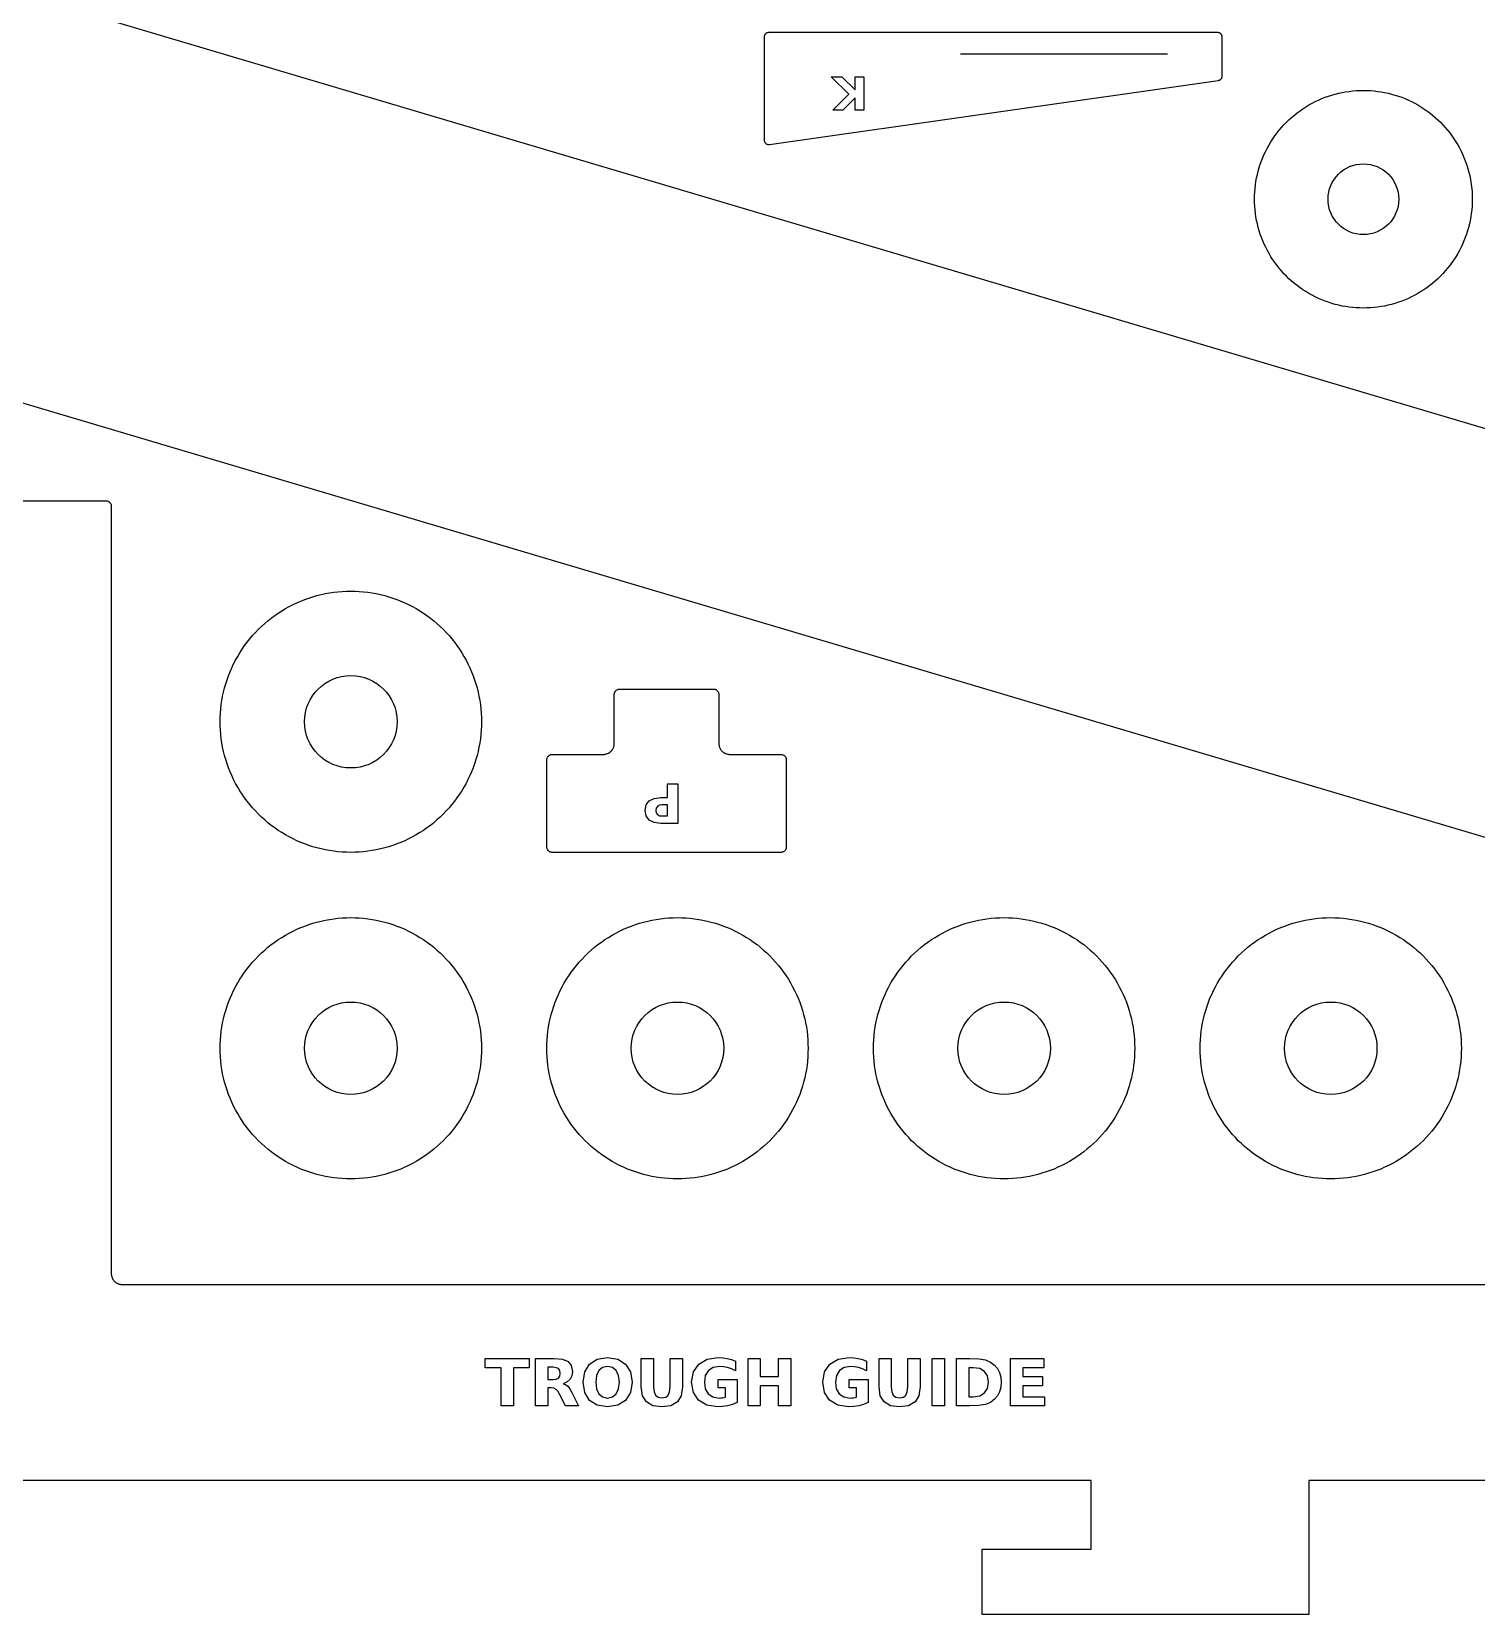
# Model space of a CAD drawing. Header units: millimetres. Extents: x 25 to 875, y 25 to 565.
# Drawn here: x 157.7 to 290.4, y 235 to 380.4 of the extents above; entities that cross this region are included whole.
import ezdxf

# ---------------------------------------------------------------- set-up
doc = ezdxf.new("R2010")
doc.units = ezdxf.units.MM
doc.layers.add('CUT', color=1, linetype='Continuous')
doc.layers.add('ENGRAVE', color=5, linetype='Continuous')

msp = doc.modelspace()

# ---------------------------------------------------------------- linework, layer by layer
at = {"layer": 'CUT'}
for points in [[(382.42, 316.84), (89.04, 403.96)], [(52.04, 380.43), (52.13, 379.97), (52.27, 379.51), (52.44, 379.07), (52.66, 378.65), (52.92, 378.25), (53.21, 377.88), (53.54, 377.53), (53.89, 377.22), (54.28, 376.94), (54.69, 376.71), (55.12, 376.51), (55.57, 376.35), (364.79, 284.52)], [(25.5, 337.3), (164.5, 337.3), (164.55, 337.3), (164.6, 337.29), (164.65, 337.28), (164.69, 337.26), (164.74, 337.24), (164.78, 337.22), (164.82, 337.19), (164.85, 337.15), (164.89, 337.12), (164.92, 337.08), (164.94, 337.04), (164.96, 336.99), (164.98, 336.95), (164.99, 336.9), (165, 336.85), (165, 336.8), (165, 266.31), (165, 266.29), (165, 266.21), (165.01, 266.19), (165.02, 266.12), (165.02, 266.09), (165.04, 266.02), (165.05, 266), (165.07, 265.93), (165.08, 265.91), (165.11, 265.84), (165.12, 265.82), (165.16, 265.75), (165.18, 265.73), (165.22, 265.68), (165.24, 265.66), (165.28, 265.6), (165.3, 265.58), (165.36, 265.54), (165.38, 265.52), (165.43, 265.48), (165.45, 265.46), (165.52, 265.42), (165.54, 265.41), (165.61, 265.38), (165.63, 265.37), (165.7, 265.35), (165.72, 265.34), (165.79, 265.32), (165.82, 265.32), (165.89, 265.31), (165.91, 265.3), (165.99, 265.3), (166.01, 265.3), (474.5, 265.3)], [(425, 247.3), (275, 247.3), (275, 241), (275, 235), (245, 235), (245, 241), (255, 241), (255, 247.3), (85, 247.3)]]:
    msp.add_lwpolyline(points, dxfattribs=at)
for points in [[(266.6, 380.34), (266.64, 380.34), (266.68, 380.33), (266.72, 380.32), (266.75, 380.31), (266.79, 380.29), (266.82, 380.27), (266.85, 380.25), (266.88, 380.22), (266.91, 380.19), (266.93, 380.16), (266.95, 380.13), (266.97, 380.09), (266.98, 380.05), (266.99, 380.02), (267, 379.98), (267, 379.94), (267, 376.29), (267, 376.25), (266.99, 376.21), (266.98, 376.17), (266.97, 376.14), (266.96, 376.1), (266.94, 376.07), (266.91, 376.04), (266.89, 376.01), (266.86, 375.98), (266.83, 375.96), (266.8, 375.94), (266.77, 375.92), (266.73, 375.91), (266.69, 375.9), (266.66, 375.89), (225.46, 370), (225.42, 370), (225.38, 370), (225.34, 370), (225.3, 370.01), (225.26, 370.03), (225.22, 370.04), (225.19, 370.06), (225.15, 370.08), (225.12, 370.11), (225.1, 370.14), (225.07, 370.17), (225.05, 370.21), (225.03, 370.24), (225.02, 370.28), (225.01, 370.32), (225, 370.36), (225, 370.4), (225, 379.94), (225, 379.98), (225.01, 380.02), (225.02, 380.05), (225.03, 380.09), (225.05, 380.13), (225.07, 380.16), (225.09, 380.19), (225.12, 380.22), (225.15, 380.25), (225.18, 380.27), (225.21, 380.29), (225.25, 380.31), (225.28, 380.32), (225.32, 380.33), (225.36, 380.34), (225.4, 380.34), (266.6, 380.34)], [(290, 365), (289.99, 364.67), (289.98, 364.35), (289.95, 364.02), (289.91, 363.69), (289.87, 363.37), (289.81, 363.05), (289.74, 362.73), (289.66, 362.41), (289.57, 362.1), (289.47, 361.79), (289.36, 361.48), (289.24, 361.17), (289.11, 360.87), (288.97, 360.58), (288.82, 360.29), (288.66, 360), (288.49, 359.72), (288.31, 359.44), (288.13, 359.18), (287.93, 358.91), (287.73, 358.66), (287.52, 358.41), (287.3, 358.16), (287.07, 357.93), (286.84, 357.7), (286.59, 357.48), (286.34, 357.27), (286.09, 357.07), (285.82, 356.87), (285.56, 356.69), (285.28, 356.51), (285, 356.34), (284.71, 356.18), (284.42, 356.03), (284.13, 355.89), (283.83, 355.76), (283.52, 355.64), (283.21, 355.53), (282.9, 355.43), (282.59, 355.34), (282.27, 355.26), (281.95, 355.19), (281.63, 355.13), (281.31, 355.09), (280.98, 355.05), (280.65, 355.02), (280.33, 355.01), (280, 355), (279.67, 355.01), (279.35, 355.02), (279.02, 355.05), (278.69, 355.09), (278.37, 355.13), (278.05, 355.19), (277.73, 355.26), (277.41, 355.34), (277.1, 355.43), (276.79, 355.53), (276.48, 355.64), (276.17, 355.76), (275.87, 355.89), (275.58, 356.03), (275.29, 356.18), (275, 356.34), (274.72, 356.51), (274.44, 356.69), (274.18, 356.87), (273.91, 357.07), (273.66, 357.27), (273.41, 357.48), (273.16, 357.7), (272.93, 357.93), (272.7, 358.16), (272.48, 358.41), (272.27, 358.66), (272.07, 358.91), (271.87, 359.18), (271.69, 359.44), (271.51, 359.72), (271.34, 360), (271.18, 360.29), (271.03, 360.58), (270.89, 360.87), (270.76, 361.17), (270.64, 361.48), (270.53, 361.79), (270.43, 362.1), (270.34, 362.41), (270.26, 362.73), (270.19, 363.05), (270.13, 363.37), (270.09, 363.69), (270.05, 364.02), (270.02, 364.35), (270.01, 364.67), (270, 365), (270.01, 365.33), (270.02, 365.65), (270.05, 365.98), (270.09, 366.31), (270.13, 366.63), (270.19, 366.95), (270.26, 367.27), (270.34, 367.59), (270.43, 367.9), (270.53, 368.21), (270.64, 368.52), (270.76, 368.83), (270.89, 369.13), (271.03, 369.42), (271.18, 369.71), (271.34, 370), (271.51, 370.28), (271.69, 370.56), (271.87, 370.82), (272.07, 371.09), (272.27, 371.34), (272.48, 371.59), (272.7, 371.84), (272.93, 372.07), (273.16, 372.3), (273.41, 372.52), (273.66, 372.73), (273.91, 372.93), (274.18, 373.13), (274.44, 373.31), (274.72, 373.49), (275, 373.66), (275.29, 373.82), (275.58, 373.97), (275.87, 374.11), (276.17, 374.24), (276.48, 374.36), (276.79, 374.47), (277.1, 374.57), (277.41, 374.66), (277.73, 374.74), (278.05, 374.81), (278.37, 374.87), (278.69, 374.91), (279.02, 374.95), (279.35, 374.98), (279.67, 374.99), (280, 375), (280.33, 374.99), (280.65, 374.98), (280.98, 374.95), (281.31, 374.91), (281.63, 374.87), (281.95, 374.81), (282.27, 374.74), (282.59, 374.66), (282.9, 374.57), (283.21, 374.47), (283.52, 374.36), (283.83, 374.24), (284.13, 374.11), (284.42, 373.97), (284.71, 373.82), (285, 373.66), (285.28, 373.49), (285.56, 373.31), (285.82, 373.13), (286.09, 372.93), (286.34, 372.73), (286.59, 372.52), (286.84, 372.3), (287.07, 372.07), (287.3, 371.84), (287.52, 371.59), (287.73, 371.34), (287.93, 371.09), (288.13, 370.82), (288.31, 370.56), (288.49, 370.28), (288.66, 370), (288.82, 369.71), (288.97, 369.42), (289.11, 369.13), (289.24, 368.83), (289.36, 368.52), (289.47, 368.21), (289.57, 367.9), (289.66, 367.59), (289.74, 367.27), (289.81, 366.95), (289.87, 366.63), (289.91, 366.31), (289.95, 365.98), (289.98, 365.65), (289.99, 365.33), (290, 365)], [(199, 317), (198.99, 316.61), (198.97, 316.22), (198.94, 315.82), (198.9, 315.43), (198.84, 315.05), (198.77, 314.66), (198.69, 314.28), (198.59, 313.89), (198.48, 313.52), (198.36, 313.14), (198.23, 312.77), (198.09, 312.41), (197.93, 312.05), (197.76, 311.69), (197.58, 311.34), (197.39, 311), (197.19, 310.66), (196.98, 310.33), (196.75, 310.01), (196.52, 309.69), (196.28, 309.39), (196.02, 309.09), (195.76, 308.8), (195.49, 308.51), (195.2, 308.24), (194.91, 307.98), (194.61, 307.72), (194.31, 307.48), (193.99, 307.25), (193.67, 307.02), (193.34, 306.81), (193, 306.61), (192.66, 306.42), (192.31, 306.24), (191.95, 306.07), (191.59, 305.91), (191.23, 305.77), (190.86, 305.64), (190.48, 305.52), (190.11, 305.41), (189.72, 305.31), (189.34, 305.23), (188.95, 305.16), (188.57, 305.1), (188.18, 305.06), (187.78, 305.03), (187.39, 305.01), (187, 305), (186.61, 305.01), (186.22, 305.03), (185.82, 305.06), (185.43, 305.1), (185.05, 305.16), (184.66, 305.23), (184.28, 305.31), (183.89, 305.41), (183.52, 305.52), (183.14, 305.64), (182.77, 305.77), (182.41, 305.91), (182.05, 306.07), (181.69, 306.24), (181.34, 306.42), (181, 306.61), (180.66, 306.81), (180.33, 307.02), (180.01, 307.25), (179.69, 307.48), (179.39, 307.72), (179.09, 307.98), (178.8, 308.24), (178.51, 308.51), (178.24, 308.8), (177.98, 309.09), (177.72, 309.39), (177.48, 309.69), (177.25, 310.01), (177.02, 310.33), (176.81, 310.66), (176.61, 311), (176.42, 311.34), (176.24, 311.69), (176.07, 312.05), (175.91, 312.41), (175.77, 312.77), (175.64, 313.14), (175.52, 313.52), (175.41, 313.89), (175.31, 314.28), (175.23, 314.66), (175.16, 315.05), (175.1, 315.43), (175.06, 315.82), (175.03, 316.22), (175.01, 316.61), (175, 317), (175.01, 317.39), (175.03, 317.78), (175.06, 318.18), (175.1, 318.57), (175.16, 318.95), (175.23, 319.34), (175.31, 319.72), (175.41, 320.11), (175.52, 320.48), (175.64, 320.86), (175.77, 321.23), (175.91, 321.59), (176.07, 321.95), (176.24, 322.31), (176.42, 322.66), (176.61, 323), (176.81, 323.34), (177.02, 323.67), (177.25, 323.99), (177.48, 324.31), (177.72, 324.61), (177.98, 324.91), (178.24, 325.2), (178.51, 325.49), (178.8, 325.76), (179.09, 326.02), (179.39, 326.28), (179.69, 326.52), (180.01, 326.75), (180.33, 326.98), (180.66, 327.19), (181, 327.39), (181.34, 327.58), (181.69, 327.76), (182.05, 327.93), (182.41, 328.09), (182.77, 328.23), (183.14, 328.36), (183.52, 328.48), (183.89, 328.59), (184.28, 328.69), (184.66, 328.77), (185.05, 328.84), (185.43, 328.9), (185.82, 328.94), (186.22, 328.97), (186.61, 328.99), (187, 329), (187.39, 328.99), (187.78, 328.97), (188.18, 328.94), (188.57, 328.9), (188.95, 328.84), (189.34, 328.77), (189.72, 328.69), (190.11, 328.59), (190.48, 328.48), (190.86, 328.36), (191.23, 328.23), (191.59, 328.09), (191.95, 327.93), (192.31, 327.76), (192.66, 327.58), (193, 327.39), (193.34, 327.19), (193.67, 326.98), (193.99, 326.75), (194.31, 326.52), (194.61, 326.28), (194.91, 326.02), (195.2, 325.76), (195.49, 325.49), (195.76, 325.2), (196.02, 324.91), (196.28, 324.61), (196.52, 324.31), (196.75, 323.99), (196.98, 323.67), (197.19, 323.34), (197.39, 323), (197.58, 322.66), (197.76, 322.31), (197.93, 321.95), (198.09, 321.59), (198.23, 321.23), (198.36, 320.86), (198.48, 320.48), (198.59, 320.11), (198.69, 319.72), (198.77, 319.34), (198.84, 318.95), (198.9, 318.57), (198.94, 318.18), (198.97, 317.78), (198.99, 317.39), (199, 317)], [(226.5, 314), (226.55, 314), (226.6, 313.99), (226.65, 313.98), (226.69, 313.96), (226.74, 313.94), (226.78, 313.92), (226.82, 313.89), (226.85, 313.85), (226.89, 313.82), (226.92, 313.78), (226.94, 313.74), (226.96, 313.69), (226.98, 313.65), (226.99, 313.6), (227, 313.55), (227, 313.5), (227, 305.5), (227, 305.45), (226.99, 305.4), (226.98, 305.35), (226.96, 305.31), (226.94, 305.26), (226.92, 305.22), (226.89, 305.18), (226.85, 305.15), (226.82, 305.11), (226.78, 305.08), (226.74, 305.06), (226.69, 305.04), (226.65, 305.02), (226.6, 305.01), (226.55, 305), (226.5, 305), (205.5, 305), (205.45, 305), (205.4, 305.01), (205.35, 305.02), (205.31, 305.04), (205.26, 305.06), (205.22, 305.08), (205.18, 305.11), (205.15, 305.15), (205.11, 305.18), (205.08, 305.22), (205.06, 305.26), (205.04, 305.31), (205.02, 305.35), (205.01, 305.4), (205, 305.45), (205, 305.5), (205, 313.5), (205, 313.55), (205.01, 313.6), (205.02, 313.65), (205.04, 313.69), (205.06, 313.74), (205.08, 313.78), (205.11, 313.82), (205.15, 313.85), (205.18, 313.89), (205.22, 313.92), (205.26, 313.94), (205.31, 313.96), (205.35, 313.98), (205.4, 313.99), (205.45, 314), (205.5, 314), (210.19, 314), (210.21, 314), (210.29, 314), (210.31, 314.01), (210.38, 314.02), (210.41, 314.02), (210.48, 314.04), (210.5, 314.05), (210.57, 314.07), (210.59, 314.08), (210.66, 314.11), (210.68, 314.12), (210.75, 314.16), (210.77, 314.18), (210.82, 314.22), (210.84, 314.24), (210.9, 314.28), (210.92, 314.3), (210.96, 314.36), (210.98, 314.38), (211.02, 314.43), (211.04, 314.45), (211.08, 314.52), (211.09, 314.54), (211.12, 314.61), (211.13, 314.63), (211.15, 314.7), (211.16, 314.72), (211.18, 314.79), (211.18, 314.82), (211.19, 314.89), (211.2, 314.91), (211.2, 314.99), (211.2, 315.01), (211.2, 319.5), (211.2, 319.55), (211.21, 319.6), (211.22, 319.65), (211.24, 319.69), (211.26, 319.74), (211.28, 319.78), (211.31, 319.82), (211.35, 319.85), (211.38, 319.89), (211.42, 319.92), (211.46, 319.94), (211.51, 319.96), (211.55, 319.98), (211.6, 319.99), (211.65, 320), (211.7, 320), (220.3, 320), (220.35, 320), (220.4, 319.99), (220.45, 319.98), (220.49, 319.96), (220.54, 319.94), (220.58, 319.92), (220.62, 319.89), (220.65, 319.85), (220.69, 319.82), (220.72, 319.78), (220.74, 319.74), (220.76, 319.69), (220.78, 319.65), (220.79, 319.6), (220.8, 319.55), (220.8, 319.5), (220.8, 315.01), (220.8, 314.99), (220.8, 314.91), (220.81, 314.89), (220.82, 314.82), (220.82, 314.79), (220.84, 314.72), (220.85, 314.7), (220.87, 314.63), (220.88, 314.61), (220.91, 314.54), (220.92, 314.52), (220.96, 314.45), (220.98, 314.43), (221.02, 314.38), (221.04, 314.36), (221.08, 314.3), (221.1, 314.28), (221.16, 314.24), (221.18, 314.22), (221.23, 314.18), (221.25, 314.16), (221.32, 314.12), (221.34, 314.11), (221.41, 314.08), (221.43, 314.07), (221.5, 314.05), (221.52, 314.04), (221.59, 314.02), (221.62, 314.02), (221.69, 314.01), (221.71, 314), (221.79, 314), (221.81, 314), (226.5, 314)], [(199, 287), (198.99, 286.61), (198.97, 286.22), (198.94, 285.82), (198.9, 285.43), (198.84, 285.05), (198.77, 284.66), (198.69, 284.28), (198.59, 283.89), (198.48, 283.52), (198.36, 283.14), (198.23, 282.77), (198.09, 282.41), (197.93, 282.05), (197.76, 281.69), (197.58, 281.34), (197.39, 281), (197.19, 280.66), (196.98, 280.33), (196.75, 280.01), (196.52, 279.69), (196.28, 279.39), (196.02, 279.09), (195.76, 278.8), (195.49, 278.51), (195.2, 278.24), (194.91, 277.98), (194.61, 277.72), (194.31, 277.48), (193.99, 277.25), (193.67, 277.02), (193.34, 276.81), (193, 276.61), (192.66, 276.42), (192.31, 276.24), (191.95, 276.07), (191.59, 275.91), (191.23, 275.77), (190.86, 275.64), (190.48, 275.52), (190.11, 275.41), (189.72, 275.31), (189.34, 275.23), (188.95, 275.16), (188.57, 275.1), (188.18, 275.06), (187.78, 275.03), (187.39, 275.01), (187, 275), (186.61, 275.01), (186.22, 275.03), (185.82, 275.06), (185.43, 275.1), (185.05, 275.16), (184.66, 275.23), (184.28, 275.31), (183.89, 275.41), (183.52, 275.52), (183.14, 275.64), (182.77, 275.77), (182.41, 275.91), (182.05, 276.07), (181.69, 276.24), (181.34, 276.42), (181, 276.61), (180.66, 276.81), (180.33, 277.02), (180.01, 277.25), (179.69, 277.48), (179.39, 277.72), (179.09, 277.98), (178.8, 278.24), (178.51, 278.51), (178.24, 278.8), (177.98, 279.09), (177.72, 279.39), (177.48, 279.69), (177.25, 280.01), (177.02, 280.33), (176.81, 280.66), (176.61, 281), (176.42, 281.34), (176.24, 281.69), (176.07, 282.05), (175.91, 282.41), (175.77, 282.77), (175.64, 283.14), (175.52, 283.52), (175.41, 283.89), (175.31, 284.28), (175.23, 284.66), (175.16, 285.05), (175.1, 285.43), (175.06, 285.82), (175.03, 286.22), (175.01, 286.61), (175, 287), (175.01, 287.39), (175.03, 287.78), (175.06, 288.18), (175.1, 288.57), (175.16, 288.95), (175.23, 289.34), (175.31, 289.72), (175.41, 290.11), (175.52, 290.48), (175.64, 290.86), (175.77, 291.23), (175.91, 291.59), (176.07, 291.95), (176.24, 292.31), (176.42, 292.66), (176.61, 293), (176.81, 293.34), (177.02, 293.67), (177.25, 293.99), (177.48, 294.31), (177.72, 294.61), (177.98, 294.91), (178.24, 295.2), (178.51, 295.49), (178.8, 295.76), (179.09, 296.02), (179.39, 296.28), (179.69, 296.52), (180.01, 296.75), (180.33, 296.98), (180.66, 297.19), (181, 297.39), (181.34, 297.58), (181.69, 297.76), (182.05, 297.93), (182.41, 298.09), (182.77, 298.23), (183.14, 298.36), (183.52, 298.48), (183.89, 298.59), (184.28, 298.69), (184.66, 298.77), (185.05, 298.84), (185.43, 298.9), (185.82, 298.94), (186.22, 298.97), (186.61, 298.99), (187, 299), (187.39, 298.99), (187.78, 298.97), (188.18, 298.94), (188.57, 298.9), (188.95, 298.84), (189.34, 298.77), (189.72, 298.69), (190.11, 298.59), (190.48, 298.48), (190.86, 298.36), (191.23, 298.23), (191.59, 298.09), (191.95, 297.93), (192.31, 297.76), (192.66, 297.58), (193, 297.39), (193.34, 297.19), (193.67, 296.98), (193.99, 296.75), (194.31, 296.52), (194.61, 296.28), (194.91, 296.02), (195.2, 295.76), (195.49, 295.49), (195.76, 295.2), (196.02, 294.91), (196.28, 294.61), (196.52, 294.31), (196.75, 293.99), (196.98, 293.67), (197.19, 293.34), (197.39, 293), (197.58, 292.66), (197.76, 292.31), (197.93, 291.95), (198.09, 291.59), (198.23, 291.23), (198.36, 290.86), (198.48, 290.48), (198.59, 290.11), (198.69, 289.72), (198.77, 289.34), (198.84, 288.95), (198.9, 288.57), (198.94, 288.18), (198.97, 287.78), (198.99, 287.39), (199, 287)], [(229, 287), (228.99, 286.61), (228.97, 286.22), (228.94, 285.82), (228.9, 285.43), (228.84, 285.05), (228.77, 284.66), (228.69, 284.28), (228.59, 283.89), (228.48, 283.52), (228.36, 283.14), (228.23, 282.77), (228.09, 282.41), (227.93, 282.05), (227.76, 281.69), (227.58, 281.34), (227.39, 281), (227.19, 280.66), (226.98, 280.33), (226.75, 280.01), (226.52, 279.69), (226.28, 279.39), (226.02, 279.09), (225.76, 278.8), (225.49, 278.51), (225.2, 278.24), (224.91, 277.98), (224.61, 277.72), (224.31, 277.48), (223.99, 277.25), (223.67, 277.02), (223.34, 276.81), (223, 276.61), (222.66, 276.42), (222.31, 276.24), (221.95, 276.07), (221.59, 275.91), (221.23, 275.77), (220.86, 275.64), (220.48, 275.52), (220.11, 275.41), (219.72, 275.31), (219.34, 275.23), (218.95, 275.16), (218.57, 275.1), (218.18, 275.06), (217.78, 275.03), (217.39, 275.01), (217, 275), (216.61, 275.01), (216.22, 275.03), (215.82, 275.06), (215.43, 275.1), (215.05, 275.16), (214.66, 275.23), (214.28, 275.31), (213.89, 275.41), (213.52, 275.52), (213.14, 275.64), (212.77, 275.77), (212.41, 275.91), (212.05, 276.07), (211.69, 276.24), (211.34, 276.42), (211, 276.61), (210.66, 276.81), (210.33, 277.02), (210.01, 277.25), (209.69, 277.48), (209.39, 277.72), (209.09, 277.98), (208.8, 278.24), (208.51, 278.51), (208.24, 278.8), (207.98, 279.09), (207.72, 279.39), (207.48, 279.69), (207.25, 280.01), (207.02, 280.33), (206.81, 280.66), (206.61, 281), (206.42, 281.34), (206.24, 281.69), (206.07, 282.05), (205.91, 282.41), (205.77, 282.77), (205.64, 283.14), (205.52, 283.52), (205.41, 283.89), (205.31, 284.28), (205.23, 284.66), (205.16, 285.05), (205.1, 285.43), (205.06, 285.82), (205.03, 286.22), (205.01, 286.61), (205, 287), (205.01, 287.39), (205.03, 287.78), (205.06, 288.18), (205.1, 288.57), (205.16, 288.95), (205.23, 289.34), (205.31, 289.72), (205.41, 290.11), (205.52, 290.48), (205.64, 290.86), (205.77, 291.23), (205.91, 291.59), (206.07, 291.95), (206.24, 292.31), (206.42, 292.66), (206.61, 293), (206.81, 293.34), (207.02, 293.67), (207.25, 293.99), (207.48, 294.31), (207.72, 294.61), (207.98, 294.91), (208.24, 295.2), (208.51, 295.49), (208.8, 295.76), (209.09, 296.02), (209.39, 296.28), (209.69, 296.52), (210.01, 296.75), (210.33, 296.98), (210.66, 297.19), (211, 297.39), (211.34, 297.58), (211.69, 297.76), (212.05, 297.93), (212.41, 298.09), (212.77, 298.23), (213.14, 298.36), (213.52, 298.48), (213.89, 298.59), (214.28, 298.69), (214.66, 298.77), (215.05, 298.84), (215.43, 298.9), (215.82, 298.94), (216.22, 298.97), (216.61, 298.99), (217, 299), (217.39, 298.99), (217.78, 298.97), (218.18, 298.94), (218.57, 298.9), (218.95, 298.84), (219.34, 298.77), (219.72, 298.69), (220.11, 298.59), (220.48, 298.48), (220.86, 298.36), (221.23, 298.23), (221.59, 298.09), (221.95, 297.93), (222.31, 297.76), (222.66, 297.58), (223, 297.39), (223.34, 297.19), (223.67, 296.98), (223.99, 296.75), (224.31, 296.52), (224.61, 296.28), (224.91, 296.02), (225.2, 295.76), (225.49, 295.49), (225.76, 295.2), (226.02, 294.91), (226.28, 294.61), (226.52, 294.31), (226.75, 293.99), (226.98, 293.67), (227.19, 293.34), (227.39, 293), (227.58, 292.66), (227.76, 292.31), (227.93, 291.95), (228.09, 291.59), (228.23, 291.23), (228.36, 290.86), (228.48, 290.48), (228.59, 290.11), (228.69, 289.72), (228.77, 289.34), (228.84, 288.95), (228.9, 288.57), (228.94, 288.18), (228.97, 287.78), (228.99, 287.39), (229, 287)], [(259, 287), (258.99, 286.61), (258.97, 286.22), (258.94, 285.82), (258.9, 285.43), (258.84, 285.05), (258.77, 284.66), (258.69, 284.28), (258.59, 283.89), (258.48, 283.52), (258.36, 283.14), (258.23, 282.77), (258.09, 282.41), (257.93, 282.05), (257.76, 281.69), (257.58, 281.34), (257.39, 281), (257.19, 280.66), (256.98, 280.33), (256.75, 280.01), (256.52, 279.69), (256.28, 279.39), (256.02, 279.09), (255.76, 278.8), (255.49, 278.51), (255.2, 278.24), (254.91, 277.98), (254.61, 277.72), (254.31, 277.48), (253.99, 277.25), (253.67, 277.02), (253.34, 276.81), (253, 276.61), (252.66, 276.42), (252.31, 276.24), (251.95, 276.07), (251.59, 275.91), (251.23, 275.77), (250.86, 275.64), (250.48, 275.52), (250.11, 275.41), (249.72, 275.31), (249.34, 275.23), (248.95, 275.16), (248.57, 275.1), (248.18, 275.06), (247.78, 275.03), (247.39, 275.01), (247, 275), (246.61, 275.01), (246.22, 275.03), (245.82, 275.06), (245.43, 275.1), (245.05, 275.16), (244.66, 275.23), (244.28, 275.31), (243.89, 275.41), (243.52, 275.52), (243.14, 275.64), (242.77, 275.77), (242.41, 275.91), (242.05, 276.07), (241.69, 276.24), (241.34, 276.42), (241, 276.61), (240.66, 276.81), (240.33, 277.02), (240.01, 277.25), (239.69, 277.48), (239.39, 277.72), (239.09, 277.98), (238.8, 278.24), (238.51, 278.51), (238.24, 278.8), (237.98, 279.09), (237.72, 279.39), (237.48, 279.69), (237.25, 280.01), (237.02, 280.33), (236.81, 280.66), (236.61, 281), (236.42, 281.34), (236.24, 281.69), (236.07, 282.05), (235.91, 282.41), (235.77, 282.77), (235.64, 283.14), (235.52, 283.52), (235.41, 283.89), (235.31, 284.28), (235.23, 284.66), (235.16, 285.05), (235.1, 285.43), (235.06, 285.82), (235.03, 286.22), (235.01, 286.61), (235, 287), (235.01, 287.39), (235.03, 287.78), (235.06, 288.18), (235.1, 288.57), (235.16, 288.95), (235.23, 289.34), (235.31, 289.72), (235.41, 290.11), (235.52, 290.48), (235.64, 290.86), (235.77, 291.23), (235.91, 291.59), (236.07, 291.95), (236.24, 292.31), (236.42, 292.66), (236.61, 293), (236.81, 293.34), (237.02, 293.67), (237.25, 293.99), (237.48, 294.31), (237.72, 294.61), (237.98, 294.91), (238.24, 295.2), (238.51, 295.49), (238.8, 295.76), (239.09, 296.02), (239.39, 296.28), (239.69, 296.52), (240.01, 296.75), (240.33, 296.98), (240.66, 297.19), (241, 297.39), (241.34, 297.58), (241.69, 297.76), (242.05, 297.93), (242.41, 298.09), (242.77, 298.23), (243.14, 298.36), (243.52, 298.48), (243.89, 298.59), (244.28, 298.69), (244.66, 298.77), (245.05, 298.84), (245.43, 298.9), (245.82, 298.94), (246.22, 298.97), (246.61, 298.99), (247, 299), (247.39, 298.99), (247.78, 298.97), (248.18, 298.94), (248.57, 298.9), (248.95, 298.84), (249.34, 298.77), (249.72, 298.69), (250.11, 298.59), (250.48, 298.48), (250.86, 298.36), (251.23, 298.23), (251.59, 298.09), (251.95, 297.93), (252.31, 297.76), (252.66, 297.58), (253, 297.39), (253.34, 297.19), (253.67, 296.98), (253.99, 296.75), (254.31, 296.52), (254.61, 296.28), (254.91, 296.02), (255.2, 295.76), (255.49, 295.49), (255.76, 295.2), (256.02, 294.91), (256.28, 294.61), (256.52, 294.31), (256.75, 293.99), (256.98, 293.67), (257.19, 293.34), (257.39, 293), (257.58, 292.66), (257.76, 292.31), (257.93, 291.95), (258.09, 291.59), (258.23, 291.23), (258.36, 290.86), (258.48, 290.48), (258.59, 290.11), (258.69, 289.72), (258.77, 289.34), (258.84, 288.95), (258.9, 288.57), (258.94, 288.18), (258.97, 287.78), (258.99, 287.39), (259, 287)], [(289, 287), (288.99, 286.61), (288.97, 286.22), (288.94, 285.82), (288.9, 285.43), (288.84, 285.05), (288.77, 284.66), (288.69, 284.28), (288.59, 283.89), (288.48, 283.52), (288.36, 283.14), (288.23, 282.77), (288.09, 282.41), (287.93, 282.05), (287.76, 281.69), (287.58, 281.34), (287.39, 281), (287.19, 280.66), (286.98, 280.33), (286.75, 280.01), (286.52, 279.69), (286.28, 279.39), (286.02, 279.09), (285.76, 278.8), (285.49, 278.51), (285.2, 278.24), (284.91, 277.98), (284.61, 277.72), (284.31, 277.48), (283.99, 277.25), (283.67, 277.02), (283.34, 276.81), (283, 276.61), (282.66, 276.42), (282.31, 276.24), (281.95, 276.07), (281.59, 275.91), (281.23, 275.77), (280.86, 275.64), (280.48, 275.52), (280.11, 275.41), (279.72, 275.31), (279.34, 275.23), (278.95, 275.16), (278.57, 275.1), (278.18, 275.06), (277.78, 275.03), (277.39, 275.01), (277, 275), (276.61, 275.01), (276.22, 275.03), (275.82, 275.06), (275.43, 275.1), (275.05, 275.16), (274.66, 275.23), (274.28, 275.31), (273.89, 275.41), (273.52, 275.52), (273.14, 275.64), (272.77, 275.77), (272.41, 275.91), (272.05, 276.07), (271.69, 276.24), (271.34, 276.42), (271, 276.61), (270.66, 276.81), (270.33, 277.02), (270.01, 277.25), (269.69, 277.48), (269.39, 277.72), (269.09, 277.98), (268.8, 278.24), (268.51, 278.51), (268.24, 278.8), (267.98, 279.09), (267.72, 279.39), (267.48, 279.69), (267.25, 280.01), (267.02, 280.33), (266.81, 280.66), (266.61, 281), (266.42, 281.34), (266.24, 281.69), (266.07, 282.05), (265.91, 282.41), (265.77, 282.77), (265.64, 283.14), (265.52, 283.52), (265.41, 283.89), (265.31, 284.28), (265.23, 284.66), (265.16, 285.05), (265.1, 285.43), (265.06, 285.82), (265.03, 286.22), (265.01, 286.61), (265, 287), (265.01, 287.39), (265.03, 287.78), (265.06, 288.18), (265.1, 288.57), (265.16, 288.95), (265.23, 289.34), (265.31, 289.72), (265.41, 290.11), (265.52, 290.48), (265.64, 290.86), (265.77, 291.23), (265.91, 291.59), (266.07, 291.95), (266.24, 292.31), (266.42, 292.66), (266.61, 293), (266.81, 293.34), (267.02, 293.67), (267.25, 293.99), (267.48, 294.31), (267.72, 294.61), (267.98, 294.91), (268.24, 295.2), (268.51, 295.49), (268.8, 295.76), (269.09, 296.02), (269.39, 296.28), (269.69, 296.52), (270.01, 296.75), (270.33, 296.98), (270.66, 297.19), (271, 297.39), (271.34, 297.58), (271.69, 297.76), (272.05, 297.93), (272.41, 298.09), (272.77, 298.23), (273.14, 298.36), (273.52, 298.48), (273.89, 298.59), (274.28, 298.69), (274.66, 298.77), (275.05, 298.84), (275.43, 298.9), (275.82, 298.94), (276.22, 298.97), (276.61, 298.99), (277, 299), (277.39, 298.99), (277.78, 298.97), (278.18, 298.94), (278.57, 298.9), (278.95, 298.84), (279.34, 298.77), (279.72, 298.69), (280.11, 298.59), (280.48, 298.48), (280.86, 298.36), (281.23, 298.23), (281.59, 298.09), (281.95, 297.93), (282.31, 297.76), (282.66, 297.58), (283, 297.39), (283.34, 297.19), (283.67, 296.98), (283.99, 296.75), (284.31, 296.52), (284.61, 296.28), (284.91, 296.02), (285.2, 295.76), (285.49, 295.49), (285.76, 295.2), (286.02, 294.91), (286.28, 294.61), (286.52, 294.31), (286.75, 293.99), (286.98, 293.67), (287.19, 293.34), (287.39, 293), (287.58, 292.66), (287.76, 292.31), (287.93, 291.95), (288.09, 291.59), (288.23, 291.23), (288.36, 290.86), (288.48, 290.48), (288.59, 290.11), (288.69, 289.72), (288.77, 289.34), (288.84, 288.95), (288.9, 288.57), (288.94, 288.18), (288.97, 287.78), (288.99, 287.39), (289, 287)]]:
    msp.add_lwpolyline(points, close=True, dxfattribs=at)
for centre, radius in [((280, 365), 3.25), ((187, 317), 4.25), ((187, 287), 4.25), ((217, 287), 4.25), ((247, 287), 4.25), ((277, 287), 4.25)]:
    msp.add_circle(centre, radius, dxfattribs=at)
at = {"layer": 'ENGRAVE'}
for points in [[(262, 378.34), (243, 378.34)], [(240.39, 258.51), (241.52, 258.51), (241.52, 254.14), (240.39, 254.14), (240.39, 258.51)]]:
    msp.add_lwpolyline(points, dxfattribs=at)
for points in [[(234.11, 373.19), (233.32, 373.19), (233.32, 374.31), (232.18, 373.19), (231.27, 373.19), (232.74, 374.64), (231.12, 376.25), (232.1, 376.25), (233.32, 375.04), (233.32, 376.25), (234.11, 376.25), (234.11, 373.19)], [(217.04, 307.65), (215.48, 307.65), (214.87, 307.73), (214.41, 307.96), (214.13, 308.34), (214.04, 308.84), (214.13, 309.35), (214.41, 309.73), (214.87, 309.96), (215.48, 310.04), (216.1, 310.04), (216.1, 311.3), (217.04, 311.3), (217.04, 307.65)], [(216.1, 308.34), (216.1, 309.35), (215.58, 309.35), (215.34, 309.32), (215.16, 309.22), (215.05, 309.06), (215.01, 308.84), (215.05, 308.63), (215.16, 308.47), (215.34, 308.37), (215.58, 308.34), (216.1, 308.34)], [(199.35, 258.51), (203.38, 258.51), (203.38, 257.66), (201.93, 257.66), (201.93, 254.14), (200.8, 254.14), (200.8, 257.66), (199.35, 257.66), (199.35, 258.51)], [(205.09, 255.8), (205.09, 254.14), (203.96, 254.14), (203.96, 258.51), (205.69, 258.51), (206.43, 258.44), (206.95, 258.22), (207.25, 257.85), (207.36, 257.31), (207.3, 256.91), (207.15, 256.6), (206.88, 256.35), (206.51, 256.18), (206.73, 256.1), (206.93, 255.95), (207.11, 255.71), (207.3, 255.38), (207.91, 254.14), (206.71, 254.14), (206.18, 255.23), (206.02, 255.5), (205.85, 255.67), (205.66, 255.77), (205.41, 255.8), (205.09, 255.8)], [(205.57, 256.57), (205.87, 256.61), (206.07, 256.71), (206.19, 256.88), (206.23, 257.14), (206.19, 257.4), (206.07, 257.57), (205.87, 257.66), (205.57, 257.7), (205.09, 257.7), (205.09, 256.57), (205.57, 256.57)], [(210.58, 258.59), (211.52, 258.44), (212.23, 257.99), (212.68, 257.27), (212.83, 256.32), (212.68, 255.38), (212.23, 254.66), (211.52, 254.21), (210.58, 254.05), (209.64, 254.21), (208.93, 254.66), (208.48, 255.38), (208.33, 256.32), (208.48, 257.27), (208.93, 257.99), (209.64, 258.44), (210.58, 258.59)], [(210.58, 257.78), (210.12, 257.68), (209.78, 257.39), (209.57, 256.94), (209.5, 256.32), (209.57, 255.71), (209.78, 255.25), (210.12, 254.97), (210.58, 254.87), (211.04, 254.97), (211.38, 255.25), (211.6, 255.71), (211.67, 256.32), (211.6, 256.94), (211.38, 257.39), (211.04, 257.68), (210.58, 257.78)], [(213.68, 258.51), (214.81, 258.51), (214.81, 255.89), (214.86, 255.43), (214.99, 255.12), (215.22, 254.94), (215.57, 254.88), (215.92, 254.94), (216.15, 255.12), (216.28, 255.43), (216.33, 255.89), (216.33, 258.51), (217.45, 258.51), (217.45, 255.89), (217.34, 255.08), (216.99, 254.51), (216.4, 254.17), (215.57, 254.05), (214.74, 254.17), (214.15, 254.51), (213.8, 255.08), (213.68, 255.89), (213.68, 258.51)], [(222.49, 254.47), (222.06, 254.29), (221.61, 254.16), (221.15, 254.08), (220.67, 254.05), (219.7, 254.21), (218.94, 254.67), (218.46, 255.39), (218.3, 256.32), (218.47, 257.27), (218.95, 257.99), (219.73, 258.44), (220.74, 258.59), (221.16, 258.57), (221.57, 258.51), (221.96, 258.41), (222.33, 258.27), (222.33, 257.36), (221.96, 257.54), (221.6, 257.67), (221.24, 257.75), (220.87, 257.78), (220.28, 257.68), (219.84, 257.4), (219.56, 256.94), (219.47, 256.32), (219.56, 255.71), (219.82, 255.25), (220.25, 254.97), (220.82, 254.87), (220.99, 254.88), (221.15, 254.89), (221.29, 254.92), (221.42, 254.96), (221.42, 255.81), (220.73, 255.81), (220.73, 256.57), (222.49, 256.57), (222.49, 254.47)], [(223.48, 258.51), (224.61, 258.51), (224.61, 256.85), (226.27, 256.85), (226.27, 258.51), (227.4, 258.51), (227.4, 254.14), (226.27, 254.14), (226.27, 255.99), (224.61, 255.99), (224.61, 254.14), (223.48, 254.14), (223.48, 258.51)], [(234.52, 254.47), (234.09, 254.29), (233.65, 254.16), (233.19, 254.08), (232.71, 254.05), (231.73, 254.21), (230.98, 254.67), (230.5, 255.39), (230.34, 256.32), (230.5, 257.27), (230.99, 257.99), (231.76, 258.44), (232.77, 258.59), (233.2, 258.57), (233.61, 258.51), (234, 258.41), (234.36, 258.27), (234.36, 257.36), (234, 257.54), (233.63, 257.67), (233.27, 257.75), (232.91, 257.78), (232.31, 257.68), (231.87, 257.4), (231.6, 256.94), (231.51, 256.32), (231.59, 255.71), (231.86, 255.25), (232.28, 254.97), (232.86, 254.87), (233.03, 254.88), (233.18, 254.89), (233.33, 254.92), (233.45, 254.96), (233.45, 255.81), (232.76, 255.81), (232.76, 256.57), (234.52, 256.57), (234.52, 254.47)], [(235.52, 258.51), (236.64, 258.51), (236.64, 255.89), (236.69, 255.43), (236.82, 255.12), (237.05, 254.94), (237.4, 254.88), (237.75, 254.94), (237.98, 255.12), (238.11, 255.43), (238.16, 255.89), (238.16, 258.51), (239.29, 258.51), (239.29, 255.89), (239.17, 255.08), (238.82, 254.51), (238.23, 254.17), (237.4, 254.05), (236.57, 254.17), (235.98, 254.51), (235.63, 255.08), (235.52, 255.89), (235.52, 258.51)], [(242.62, 258.51), (243.81, 258.51), (244.68, 258.48), (245.29, 258.37), (245.75, 258.18), (246.13, 257.89), (246.4, 257.57), (246.59, 257.21), (246.7, 256.79), (246.74, 256.33), (246.7, 255.86), (246.59, 255.45), (246.4, 255.08), (246.13, 254.76), (245.74, 254.47), (245.29, 254.28), (244.67, 254.18), (243.81, 254.14), (242.62, 254.14), (242.62, 258.51)], [(243.75, 257.66), (243.75, 254.99), (244.15, 254.99), (244.76, 255.08), (245.21, 255.34), (245.48, 255.76), (245.57, 256.33), (245.48, 256.9), (245.21, 257.32), (244.76, 257.58), (244.15, 257.66), (243.75, 257.66)], [(247.6, 258.51), (250.64, 258.51), (250.64, 257.66), (248.73, 257.66), (248.73, 256.85), (250.53, 256.85), (250.53, 255.99), (248.73, 255.99), (248.73, 254.99), (250.71, 254.99), (250.71, 254.14), (247.6, 254.14), (247.6, 258.51)]]:
    msp.add_lwpolyline(points, close=True, dxfattribs=at)

doc.saveas('drawing.dxf')
